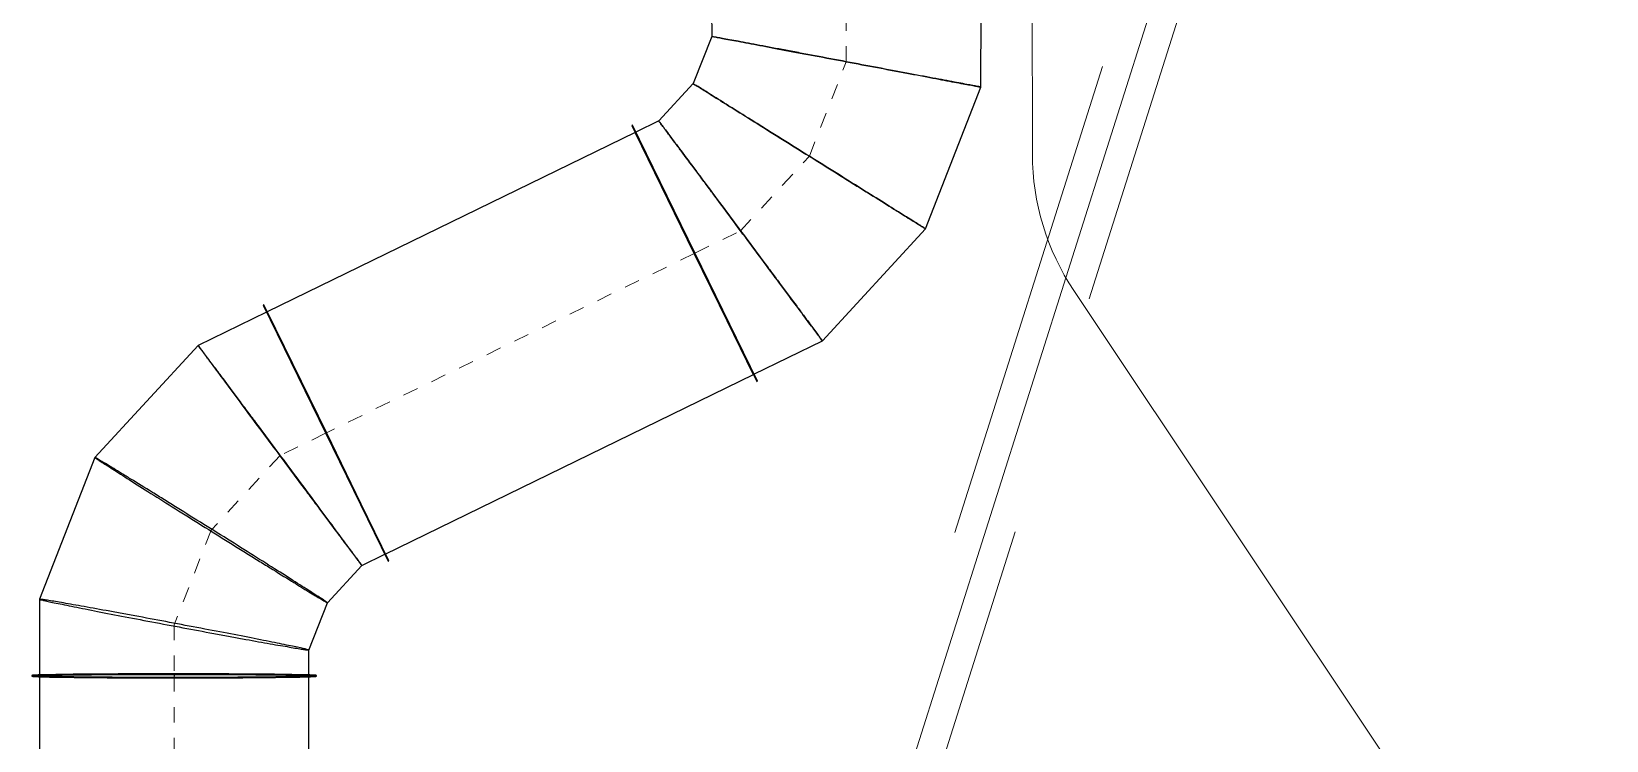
# Model space of a CAD drawing. Header units: metres. Extents: x 1753726 to 1755216, y 5920592 to 5921703.
# Drawn here: x 1755119.15 to 1755129.38, y 5921422.43 to 5921427.04 of the extents above; entities that cross this region are included whole.
import ezdxf

# ---------------------------------------------------------------- set-up
doc = ezdxf.new("R2010")
doc.units = ezdxf.units.M
for name, pattern in [('CENTER', [50.8, 31.75, -6.35, 6.35, -6.35]), ('Centre', [0.01, 0.006, -0.00125, 0.0015, -0.00125]), ('HIDDEN2', [4.7625, 3.175, -1.5875])]:
    doc.linetypes.add(name, pattern=pattern)
for name, color, linetype, lineweight in [('A-FLOR-____-OTLN', 9, 'Continuous', 9), ('M-HVAC-DUCT-CNTR', 70, 'Centre', 9), ('M-HVAC-DUCT-OTLN', 70, 'Continuous', 25), ('P-PIPE-____-CNTR', 1, 'CENTER', 9), ('P-PIPE-____-OTLN', 6, 'HIDDEN2', 18)]:
    doc.layers.add(name, color=color, linetype=linetype, lineweight=lineweight)

# ---------------------------------------------------------------- blocks, each defined once
blk = doc.blocks.new('308492-ARUP-TUTB-MOD-0001_rvt-1-X-ARUP-GL-HERNE_BAY_ALIGNMENT')
at = {"layer": 'P-PIPE-____-CNTR'}
blk.add_line((1755124.403, 5921420.815), (1755209.801, 5921690.049), dxfattribs=at)
blk.add_line((1755124.403, 5921420.815), (1755209.801, 5921690.049), dxfattribs=at)
at = {"layer": 'P-PIPE-____-OTLN'}
for p, q in [((1755209.622, 5921690.106), (1755124.224, 5921420.872)), ((1755124.581, 5921420.759), (1755209.98, 5921689.992))]:
    blk.add_line(p, q, dxfattribs=at)
blk = doc.blocks.new('Round Segmented Bend - Flanged - Standard-4658048-X-ARUP-GL-HERNE_BAY_ALIGNMENT')
at = {"layer": 'M-HVAC-DUCT-OTLN'}
for p, q in [((-0.307, 1.366), (-0.379, 1.218)), ((-0.35, 1.393), (-0.352, 1.388)), ((-0.352, 1.388), (1.311, 0.577)), ((-0.352, 1.388), (1.311, 0.577)), ((1.313, 0.582), (-0.35, 1.393)), ((1.313, 0.582), (-0.35, 1.393)), ((-0.305, 1.371), (-0.307, 1.366)), ((1.268, 0.604), (-0.305, 1.371)), ((1.268, 0.604), (-0.305, 1.371)), ((-0.379, 1.218), (-0.622, 0.995)), ((-1.094, 0.925), (-1.099, 0.925)), ((-1.099, 0.925), (-1.099, -0.925)), ((-1.099, 0.925), (-1.099, -0.925)), ((-1.094, -0.925), (-1.094, 0.925)), ((-1.094, -0.925), (-1.094, 0.925)), ((-0.622, 0.995), (-0.929, 0.875)), ((0.479, 0.983), (0.482, 0.987)), ((-1.094, 0.875), (-1.099, 0.875)), ((-1.099, 0.875), (-1.099, -0.875)), ((-1.099, 0.875), (-1.099, -0.875)), ((-0.929, 0.875), (-1.094, 0.875)), ((1.049, 0.155), (1.266, 0.599)), ((1.266, 0.599), (1.268, 0.604)), ((1.311, 0.577), (1.313, 0.582)), ((0.322, -0.515), (1.049, 0.155)), ((-0.599, -0.875), (0.322, -0.515)), ((-1.099, -0.875), (-1.094, -0.875)), ((-1.094, -0.875), (-0.599, -0.875)), ((-1.099, -0.925), (-1.094, -0.925))]:
    blk.add_line(p, q, dxfattribs=at)
for points in [[(1.049, 0.155), (1.049, 0.155), (1.036, 0.165), (0.979, 0.207), (0.887, 0.276), (0.765, 0.366), (0.62, 0.474), (0.46, 0.593), (0.293, 0.718), (0.156, 0.82), (0.051, 0.898), (-0.048, 0.972), (-0.137, 1.038), (-0.213, 1.095), (-0.263, 1.132), (-0.305, 1.163), (-0.338, 1.187), (-0.362, 1.205), (-0.376, 1.216), (-0.379, 1.218), (-0.379, 1.218)], [(-0.379, 1.218), (-0.379, 1.218), (-0.366, 1.209), (-0.309, 1.166), (-0.217, 1.098), (-0.095, 1.007), (0.049, 0.899), (0.21, 0.78), (0.377, 0.655), (0.514, 0.553), (0.618, 0.476), (0.718, 0.402), (0.807, 0.335), (0.883, 0.278), (0.933, 0.241), (0.975, 0.21), (1.008, 0.186), (1.031, 0.168), (1.046, 0.157), (1.049, 0.155), (1.049, 0.155)], [(0.322, -0.515), (0.322, -0.515), (0.313, -0.502), (0.276, -0.441), (0.215, -0.344), (0.134, -0.215), (0.039, -0.062), (-0.067, 0.108), (-0.178, 0.284), (-0.268, 0.429), (-0.337, 0.54), (-0.403, 0.644), (-0.462, 0.739), (-0.512, 0.82), (-0.545, 0.872), (-0.572, 0.916), (-0.594, 0.951), (-0.61, 0.976), (-0.62, 0.991), (-0.622, 0.995), (-0.622, 0.995)], [(-0.622, 0.995), (-0.622, 0.995), (-0.613, 0.981), (-0.575, 0.921), (-0.515, 0.823), (-0.434, 0.695), (-0.338, 0.542), (-0.233, 0.372), (-0.122, 0.196), (-0.031, 0.05), (0.037, -0.06), (0.103, -0.165), (0.162, -0.259), (0.212, -0.34), (0.245, -0.392), (0.273, -0.436), (0.295, -0.471), (0.31, -0.497), (0.32, -0.512), (0.322, -0.515), (0.322, -0.515)], [(-0.599, -0.875), (-0.599, -0.875), (-0.602, -0.859), (-0.615, -0.789), (-0.637, -0.676), (-0.665, -0.527), (-0.698, -0.35), (-0.735, -0.153), (-0.774, 0.051), (-0.805, 0.22), (-0.829, 0.347), (-0.852, 0.469), (-0.873, 0.578), (-0.89, 0.672), (-0.902, 0.733), (-0.912, 0.784), (-0.919, 0.824), (-0.925, 0.853), (-0.928, 0.871), (-0.929, 0.875), (-0.929, 0.875)], [(-0.929, 0.875), (-0.929, 0.875), (-0.926, 0.859), (-0.913, 0.789), (-0.891, 0.676), (-0.863, 0.527), (-0.83, 0.35), (-0.793, 0.153), (-0.754, -0.051), (-0.723, -0.22), (-0.698, -0.347), (-0.676, -0.469), (-0.655, -0.578), (-0.637, -0.672), (-0.626, -0.733), (-0.616, -0.784), (-0.609, -0.824), (-0.603, -0.853), (-0.6, -0.871), (-0.599, -0.875), (-0.599, -0.875)]]:
    blk.add_open_spline(points, degree=3, knots=[0, 0, 0, 0, 0.074074, 0.148148, 0.222222, 0.296296, 0.37037, 0.444444, 0.518519, 0.592593, 0.62963, 0.666667, 0.740741, 0.777778, 0.814815, 0.851852, 0.888889, 0.925926, 0.962963, 1, 1, 1, 1], dxfattribs=at)
blk = doc.blocks.new('Round Segmented Bend - Flanged - Standard-4840765-X-ARUP-GL-HERNE_BAY_ALIGNMENT')
at = {"layer": 'M-HVAC-DUCT-OTLN'}
for p, q in [((1755120.677, 5921425.213), (1755120.232, 5921424.996)), ((1755120.659, 5921425.26), (1755120.655, 5921425.258)), ((1755120.655, 5921425.258), (1755121.466, 5921423.595)), ((1755120.655, 5921425.258), (1755121.466, 5921423.595)), ((1755121.47, 5921423.597), (1755120.659, 5921425.26)), ((1755121.47, 5921423.597), (1755120.659, 5921425.26)), ((1755120.681, 5921425.215), (1755120.677, 5921425.213)), ((1755121.448, 5921423.642), (1755120.681, 5921425.215)), ((1755121.448, 5921423.642), (1755120.681, 5921425.215)), ((1755120.232, 5921424.996), (1755119.562, 5921424.269)), ((1755119.562, 5921424.269), (1755119.202, 5921423.348)), ((1755121.072, 5921423.325), (1755121.296, 5921423.568)), ((1755121.296, 5921423.568), (1755121.444, 5921423.64)), ((1755121.444, 5921423.64), (1755121.448, 5921423.642)), ((1755121.466, 5921423.595), (1755121.47, 5921423.597)), ((1755119.202, 5921423.348), (1755119.202, 5921422.853)), ((1755120.952, 5921423.018), (1755121.072, 5921423.325)), ((1755120.952, 5921422.853), (1755120.952, 5921423.018)), ((1755119.152, 5921422.853), (1755119.152, 5921422.848)), ((1755119.202, 5921422.853), (1755119.202, 5921422.848)), ((1755120.077, 5921422.853), (1755120.077, 5921422.848)), ((1755120.952, 5921422.848), (1755120.952, 5921422.853)), ((1755121.002, 5921422.848), (1755121.002, 5921422.853))]:
    blk.add_line(p, q, dxfattribs=at)
for centre, major_axis, start_param, end_param in [((1755120.077, 5921422.853), (0.925, 0), 0.005667, 3.147259), ((1755120.077, 5921422.848), (0.925, 0), 0.005666, 3.147259), ((1755120.077, 5921422.853), (0.925, 0), 3.147259, 6.288852), ((1755120.077, 5921422.848), (-0.925, 0), 0.005667, 3.147259), ((1755120.077, 5921422.848), (0.875, 0), 0.005666, 3.147259), ((1755120.077, 5921422.848), (-0.875, 0), 0.005667, 3.147259)]:
    blk.add_ellipse(centre, major_axis=major_axis, ratio=0.011618, start_param=start_param, end_param=end_param, dxfattribs=at)
for points, knots in [([(1755120.232, 5921424.996), (1755120.233, 5921424.995), (1755120.243, 5921424.981), (1755120.287, 5921424.921), (1755120.356, 5921424.827), (1755120.448, 5921424.704), (1755120.556, 5921424.558), (1755120.676, 5921424.397), (1755120.8, 5921424.23), (1755120.902, 5921424.093), (1755120.98, 5921423.989), (1755121.053, 5921423.891), (1755121.119, 5921423.802), (1755121.175, 5921423.727), (1755121.212, 5921423.678), (1755121.243, 5921423.638), (1755121.267, 5921423.606), (1755121.284, 5921423.583), (1755121.294, 5921423.57), (1755121.296, 5921423.568), (1755121.296, 5921423.568)], [0, 0, 0, 0, 0.0740741, 0.1481481, 0.2222222, 0.2962963, 0.3703704, 0.4444444, 0.5185185, 0.5925926, 0.6296296, 0.6666667, 0.7407407, 0.7777778, 0.8148148, 0.8518519, 0.8888889, 0.9259259, 0.962963, 0.9958853, 0.9958853, 0.9958853, 0.9958853]), ([(1755121.296, 5921423.568), (1755121.295, 5921423.568), (1755121.285, 5921423.583), (1755121.241, 5921423.642), (1755121.172, 5921423.736), (1755121.08, 5921423.86), (1755120.972, 5921424.006), (1755120.852, 5921424.167), (1755120.728, 5921424.334), (1755120.626, 5921424.471), (1755120.548, 5921424.575), (1755120.475, 5921424.673), (1755120.409, 5921424.762), (1755120.353, 5921424.837), (1755120.316, 5921424.885), (1755120.286, 5921424.926), (1755120.262, 5921424.958), (1755120.244, 5921424.981), (1755120.235, 5921424.993), (1755120.232, 5921424.996), (1755120.232, 5921424.996)], [0, 0, 0, 0, 0.0740741, 0.1481481, 0.2222222, 0.2962963, 0.3703704, 0.4444444, 0.5185185, 0.5925926, 0.6296296, 0.6666667, 0.7407407, 0.7777778, 0.8148148, 0.8518519, 0.8888889, 0.9259259, 0.962963, 0.9958853, 0.9958853, 0.9958853, 0.9958853]), ([(1755121.072, 5921423.325), (1755121.072, 5921423.326), (1755121.058, 5921423.336), (1755120.996, 5921423.376), (1755120.898, 5921423.439), (1755120.768, 5921423.521), (1755120.614, 5921423.618), (1755120.445, 5921423.725), (1755120.268, 5921423.835), (1755120.123, 5921423.925), (1755120.013, 5921423.994), (1755119.908, 5921424.059), (1755119.814, 5921424.117), (1755119.734, 5921424.166), (1755119.682, 5921424.198), (1755119.639, 5921424.224), (1755119.604, 5921424.245), (1755119.58, 5921424.26), (1755119.565, 5921424.268), (1755119.562, 5921424.269), (1755119.562, 5921424.269)], [0, 0, 0, 0, 0.074074, 0.148148, 0.222222, 0.296296, 0.37037, 0.444444, 0.518519, 0.592593, 0.62963, 0.666667, 0.740741, 0.777778, 0.814815, 0.851852, 0.888889, 0.925926, 0.962963, 1, 1, 1, 1]), ([(1755119.562, 5921424.269), (1755119.563, 5921424.268), (1755119.577, 5921424.258), (1755119.639, 5921424.218), (1755119.737, 5921424.155), (1755119.866, 5921424.073), (1755120.02, 5921423.976), (1755120.19, 5921423.87), (1755120.367, 5921423.759), (1755120.512, 5921423.669), (1755120.622, 5921423.6), (1755120.726, 5921423.536), (1755120.82, 5921423.478), (1755120.9, 5921423.428), (1755120.952, 5921423.396), (1755120.996, 5921423.37), (1755121.03, 5921423.349), (1755121.055, 5921423.335), (1755121.07, 5921423.326), (1755121.073, 5921423.325), (1755121.072, 5921423.325)], [0, 0, 0, 0, 0.074074, 0.148148, 0.222222, 0.296296, 0.37037, 0.444444, 0.518519, 0.592593, 0.62963, 0.666667, 0.740741, 0.777778, 0.814815, 0.851852, 0.888889, 0.925926, 0.962963, 1, 1, 1, 1]), ([(1755120.952, 5921423.018), (1755120.952, 5921423.019), (1755120.935, 5921423.024), (1755120.864, 5921423.039), (1755120.751, 5921423.062), (1755120.601, 5921423.092), (1755120.423, 5921423.127), (1755120.226, 5921423.164), (1755120.021, 5921423.203), (1755119.853, 5921423.234), (1755119.726, 5921423.258), (1755119.604, 5921423.28), (1755119.495, 5921423.3), (1755119.402, 5921423.316), (1755119.342, 5921423.327), (1755119.292, 5921423.335), (1755119.252, 5921423.342), (1755119.223, 5921423.346), (1755119.206, 5921423.348), (1755119.202, 5921423.348), (1755119.202, 5921423.348)], [0, 0, 0, 0, 0.074074, 0.148148, 0.222222, 0.296296, 0.37037, 0.444444, 0.518519, 0.592593, 0.62963, 0.666667, 0.740741, 0.777778, 0.814815, 0.851852, 0.888889, 0.925926, 0.962963, 1, 1, 1, 1]), ([(1755119.202, 5921423.348), (1755119.203, 5921423.347), (1755119.219, 5921423.342), (1755119.291, 5921423.327), (1755119.404, 5921423.304), (1755119.554, 5921423.274), (1755119.732, 5921423.239), (1755119.929, 5921423.202), (1755120.134, 5921423.163), (1755120.302, 5921423.132), (1755120.429, 5921423.108), (1755120.551, 5921423.086), (1755120.66, 5921423.066), (1755120.752, 5921423.05), (1755120.813, 5921423.04), (1755120.863, 5921423.031), (1755120.903, 5921423.024), (1755120.932, 5921423.02), (1755120.949, 5921423.018), (1755120.953, 5921423.018), (1755120.952, 5921423.018)], [0, 0, 0, 0, 0.074074, 0.148148, 0.222222, 0.296296, 0.37037, 0.444444, 0.518519, 0.592593, 0.62963, 0.666667, 0.740741, 0.777778, 0.814815, 0.851852, 0.888889, 0.925926, 0.962963, 1, 1, 1, 1])]:
    blk.add_open_spline(points, degree=3, knots=knots, dxfattribs=at)
for points in [[(1755120.232, 5921424.996), (1755120.232, 5921424.996), (1755120.232, 5921424.996), (1755120.232, 5921424.996)], [(1755121.296, 5921423.568), (1755121.296, 5921423.568), (1755121.296, 5921423.568), (1755121.296, 5921423.568)]]:
    blk.add_open_spline(points, degree=3, dxfattribs=at)
blk = doc.blocks.new('308492-ARUP-STPW-MOD-1600_rvt-1-X-ARUP-GL-HERNE_BAY_ALIGNMENT')
at = {"layer": 'M-HVAC-DUCT-CNTR'}
for p, q in [((1755124.443, 5921426.84), (1755124.443, 5921427.17)), ((1755124.203, 5921426.226), (1755124.443, 5921426.84)), ((1755123.756, 5921425.741), (1755124.203, 5921426.226)), ((1755123.46, 5921425.597), (1755123.756, 5921425.741)), ((1755123.455, 5921425.594), (1755121.065, 5921424.429)), ((1755123.455, 5921425.594), (1755121.065, 5921424.429)), ((1755123.455, 5921425.594), (1755123.46, 5921425.597)), ((1755121.06, 5921424.426), (1755120.764, 5921424.282)), ((1755121.065, 5921424.429), (1755121.06, 5921424.426)), ((1755120.764, 5921424.282), (1755120.317, 5921423.797)), ((1755120.317, 5921423.797), (1755120.077, 5921423.183)), ((1755120.077, 5921423.183), (1755120.077, 5921422.853)), ((1755120.077, 5921422.853), (1755120.077, 5921422.848)), ((1755120.077, 5921422.848), (1755120.077, 5921417.216)), ((1755120.077, 5921422.848), (1755120.077, 5921417.216))]:
    blk.add_line(p, q, dxfattribs=at)
at = {"layer": 'M-HVAC-DUCT-OTLN'}
for p, q in [((1755123.072, 5921426.381), (1755120.681, 5921425.215)), ((1755123.455, 5921425.594), (1755123.072, 5921426.381)), ((1755123.455, 5921425.594), (1755123.072, 5921426.381)), ((1755123.839, 5921424.808), (1755123.455, 5921425.594)), ((1755123.839, 5921424.808), (1755123.455, 5921425.594)), ((1755120.681, 5921425.215), (1755121.065, 5921424.429)), ((1755120.681, 5921425.215), (1755121.065, 5921424.429)), ((1755121.448, 5921423.642), (1755123.839, 5921424.808)), ((1755121.065, 5921424.429), (1755121.448, 5921423.642)), ((1755121.065, 5921424.429), (1755121.448, 5921423.642)), ((1755119.202, 5921422.848), (1755119.202, 5921417.216)), ((1755120.952, 5921417.216), (1755120.952, 5921422.848))]:
    blk.add_line(p, q, dxfattribs=at)
for start_param, end_param in [(1.570796, 3.141593), (3.141593, 4.712389), (0, 1.570796), (4.712389, 6.283185)]:
    blk.add_ellipse((1755120.077, 5921422.848), major_axis=(0.875, 0), ratio=0.011618, start_param=start_param, end_param=end_param, dxfattribs=at)
at = {"layer": 'M-HVAC-DUCT-OTLN', "rotation": 25.99999999999956}
blk.add_blockref('Round Segmented Bend - Flanged - Standard-4658048-X-ARUP-GL-HERNE_BAY_ALIGNMENT', (1755124.443, 5921426.076), dxfattribs=at)
at = {"layer": 'M-HVAC-DUCT-OTLN'}
blk.add_blockref('Round Segmented Bend - Flanged - Standard-4840765-X-ARUP-GL-HERNE_BAY_ALIGNMENT', (0, 0), dxfattribs=at)
blk = doc.blocks.new('308492-ARUP-STRW-MOD-1700_rvt-1-X-ARUP-GL-HERNE_BAY_ALIGNMENT')
at = {"layer": 'A-FLOR-____-OTLN'}
for p, q in [((1755125.639, 5921437.427), (1755125.652, 5921426.239)), ((1755125.652, 5921426.239), (1755125.639, 5921437.427)), ((1755125.921, 5921425.353), (1755130.658, 5921418.255)), ((1755130.658, 5921418.255), (1755125.921, 5921425.353))]:
    blk.add_line(p, q, dxfattribs=at)
blk.add_arc((1755127.252, 5921426.241), 1.6, 180.0664, 213.7188, dxfattribs=at)
blk.add_arc((1755127.252, 5921426.241), 1.6, 180.0664, 213.7188, dxfattribs=at)

msp = doc.modelspace()

# ---------------------------------------------------------------- block references
for name in ['308492-ARUP-TUTB-MOD-0001_rvt-1-X-ARUP-GL-HERNE_BAY_ALIGNMENT', '308492-ARUP-STPW-MOD-1600_rvt-1-X-ARUP-GL-HERNE_BAY_ALIGNMENT', '308492-ARUP-STRW-MOD-1700_rvt-1-X-ARUP-GL-HERNE_BAY_ALIGNMENT']:
    msp.add_blockref(name, (0, 0))

doc.saveas('drawing.dxf')
